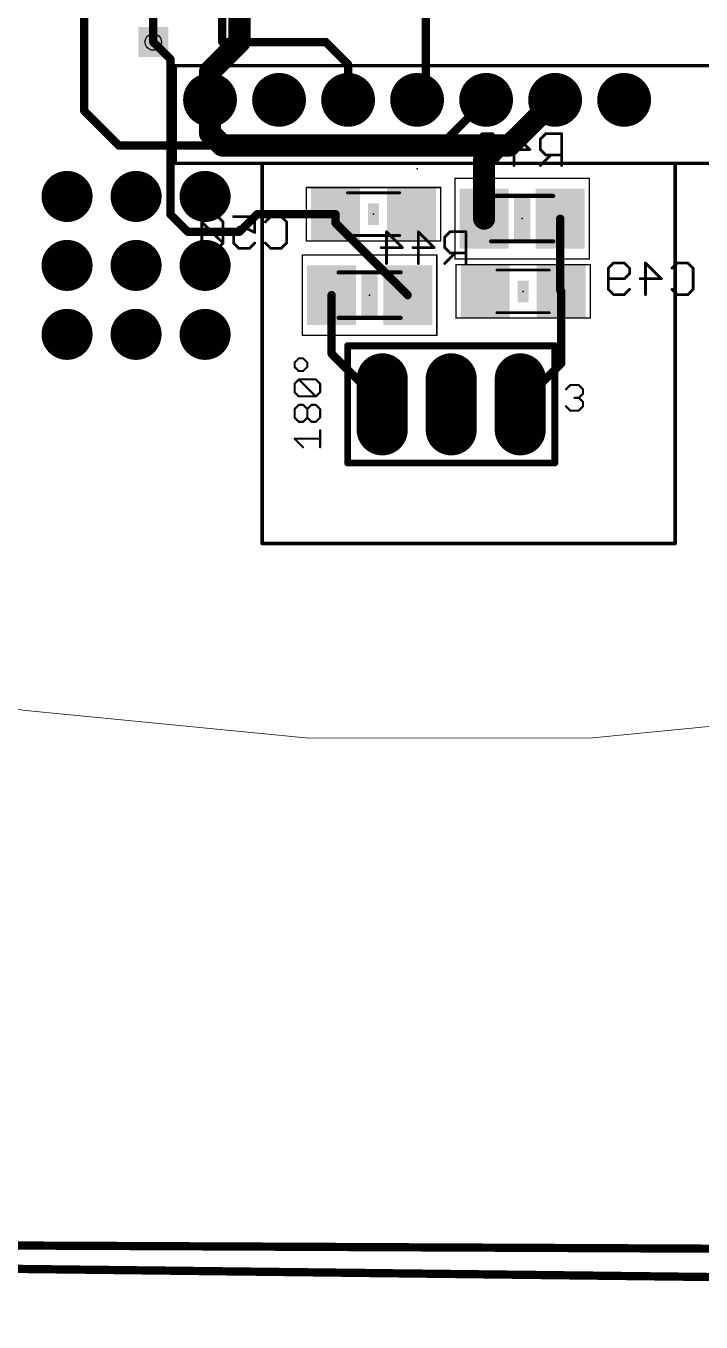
# Model space of a CAD drawing. Extents: x 4 to 288, y -28 to 191.
# Drawn here: x 121.04 to 145.89, y -28.09 to 19.64 of the extents above; entities that cross this region are included whole.
import ezdxf

# ---------------------------------------------------------------- set-up
doc = ezdxf.new("R2010")
doc.units = 0
doc.header["$MEASUREMENT"] = 0
doc.layers.get('0').update_dxf_attribs({"linetype": 'CONTINUOUS'})
for name, color, linetype in [('1', 22, 'CONTINUOUS'), ('16', 175, 'CONTINUOUS'), ('17', 82, 'CONTINUOUS'), ('18', 82, 'CONTINUOUS'), ('20', 7, 'CONTINUOUS'), ('21', 2, 'CONTINUOUS'), ('23', 7, 'CONTINUOUS'), ('24', 7, 'CONTINUOUS'), ('25', 2, 'CONTINUOUS'), ('26', 3, 'CONTINUOUS'), ('29', 253, 'CONTINUOUS'), ('30', 253, 'CONTINUOUS'), ('32', 253, 'CONTINUOUS'), ('36', 253, 'CONTINUOUS'), ('40', 175, 'CONTINUOUS'), ('44', 253, 'CONTINUOUS'), ('52', 253, 'CONTINUOUS')]:
    doc.layers.add(name, color=color, linetype=linetype)

# ---------------------------------------------------------------- blocks, each defined once
blk = doc.blocks.new('LONGP100')
at = {"const_width": 1}
blk.add_lwpolyline([(-0.5, 0), (0.5, 0)], dxfattribs=at)
at = {"const_width": 0.5}
for points in [[(-0.5, 0.25, 1), (-0.5, -0.25)], [(0.5, -0.25, 1), (0.5, 0.25)]]:
    blk.add_lwpolyline(points, format="xyb", dxfattribs=at)
blk = doc.blocks.new('RECT')
blk.add_solid([(-0.5, -0.5), (0.5, -0.5), (-0.5, 0.5), (0.5, 0.5)])
blk = doc.blocks.new('ROUNDP')
at = {"const_width": 0.5}
blk.add_lwpolyline([(0, -0.25, 1), (0, 0.25, 1), (0, -0.25)], format="xyb", dxfattribs=at)
blk = doc.blocks.new('ROUNDV')
at = {"const_width": 0.5}
blk.add_lwpolyline([(0, -0.25, 1), (0, 0.25, 1), (0, -0.25)], format="xyb", dxfattribs=at)
blk = doc.blocks.new('SQUAREV')
blk.add_solid([(-0.5, -0.5), (0.5, -0.5), (-0.5, 0.5), (0.5, 0.5)])

msp = doc.modelspace()

# ---------------------------------------------------------------- linework, layer by layer
at = {"layer": '1'}
for points, const_width in [([(128.905, 19.05), (128.905, 38.1)], 0.8128), ([(125.73, 37.465), (125.73, 19.05)], 0.3048), ([(123.19, 16.51), (123.19, 27.94)], 0.3048), ([(135.76, 16.9215), (135.76, 22.225)], 0.3048), ([(127.8192, 17.9642), (128.905, 19.05)], 0.8128), ([(127.8192, 16.9215), (127.8192, 17.9642)], 0.8128), ([(135.4392, 16.9215), (135.76, 16.9215)], 0.3048), ([(136.2977, 15.24), (137.9792, 16.9215)], 0.3048), ([(123.19, 16.51), (124.46, 15.24)], 0.3048), ([(124.46, 15.24), (136.2977, 15.24)], 0.3048), ([(274.955, -27.94), (3.81, -24.765)], 0.3048)]:
    msp.add_lwpolyline(points, dxfattribs=dict(at, const_width=const_width))
for points, const_width in [([(125.6538, 19.05, 1), (125.8062, 19.05)], 0.1524), ([(128.7018, 19.05, 1), (129.1082, 19.05)], 0.4064), ([(129.0487, 18.9063, 1), (128.7613, 19.1937)], 0.4064), ([(128.0224, 17.9642, 1), (127.616, 17.9642)], 0.4064), ([(127.6755, 18.1078, 1), (127.9628, 17.8205)], 0.4064), ([(127.616, 16.9215, 1), (128.0224, 16.9215)], 0.4064), ([(135.4392, 16.9977, 1), (135.4392, 16.8453)], 0.1524), ([(135.6838, 16.9215, 1), (135.8362, 16.9215)], 0.1524), ([(135.76, 16.8453, 1), (135.76, 16.9977)], 0.1524), ([(138.033, 16.8676, 1), (137.9253, 16.9754)], 0.1524), ([(123.2439, 16.5639, 1), (123.1361, 16.4561)], 0.1524), ([(123.1138, 16.51, 1), (123.2662, 16.51)], 0.1524), ([(124.46, 15.3162, 1), (124.46, 15.1638)], 0.1524), ([(124.4061, 15.1861, 1), (124.5139, 15.2939)], 0.1524), ([(136.2438, 15.2939, 1), (136.3516, 15.1861)], 0.1524), ([(136.2977, 15.1638, 1), (136.2977, 15.3162)], 0.1524)]:
    msp.add_lwpolyline(points, format="xyb", dxfattribs=dict(at, const_width=const_width))
at = {"layer": '16'}
for points, const_width in [([(135.76, 25.0792), (135.76, 17.2423)], 0.3048), ([(128.27, 20.32), (128.27, 19.05)], 0.3048), ([(126.365, 18.415), (125.73, 19.05)], 0.3048), ([(128.27, 19.05), (132.08, 19.05)], 0.3048), ([(132.08, 19.05), (132.8992, 18.2309)], 0.3048), ([(126.365, 12.7), (126.365, 18.415)], 0.3048), ([(132.8992, 18.2309), (132.8992, 16.9215)], 0.3048), ([(127.8192, 16.9215), (127.8192, 15.6909)], 0.8128), ([(138.8377, 15.24), (140.5191, 16.9215)], 0.8128), ([(127.8192, 15.6909), (128.27, 15.24)], 0.8128), ([(128.27, 15.24), (138.43, 15.24)], 0.8128), ([(137.9063, 14.7163), (138.43, 15.24)], 0.8128), ([(138.43, 15.24), (138.8377, 15.24)], 0.8128), ([(137.9063, 12.5463), (137.9063, 14.7163)], 0.8128), ([(127, 12.065), (126.365, 12.7)], 0.3048), ([(129.5514, 12.7114), (128.905, 12.065)], 0.3048), ([(132.439, 12.7114), (129.5514, 12.7114)], 0.3048), ([(132.439, 12.3834), (132.439, 12.7114)], 0.3048), ([(135.0929, 9.7295), (132.439, 12.3834)], 0.3048), ([(140.7063, 9.9047), (140.7063, 12.5463)], 0.3048), ([(128.905, 12.065), (127, 12.065)], 0.3048), ([(140.7444, 9.8666), (140.7063, 9.9047)], 0.3048), ([(132.2929, 7.5709), (132.2929, 9.7295)], 0.3048), ([(140.7444, 7.2153), (140.7444, 9.8666)], 0.3048), ([(134.1565, 5.7074), (132.2929, 7.5709)], 0.3048), ([(139.2365, 5.7074), (140.7444, 7.2153)], 0.3048), ([(287.655, -26.035), (9.525, -24.765)], 0.3048)]:
    msp.add_lwpolyline(points, dxfattribs=dict(at, const_width=const_width))
for points, const_width in [([(125.7839, 19.1039, 1), (125.6761, 18.9961)], 0.1524), ([(128.27, 19.1262, 1), (128.27, 18.9738)], 0.1524), ([(128.1938, 19.05, 1), (128.3462, 19.05)], 0.1524), ([(132.1339, 19.1039, 1), (132.0261, 18.9961)], 0.1524), ([(132.08, 18.9738, 1), (132.08, 19.1262)], 0.1524), ([(126.4412, 18.415, 1), (126.2888, 18.415)], 0.1524), ([(126.3111, 18.3611, 1), (126.4189, 18.4689)], 0.1524), ([(132.9754, 18.2309, 1), (132.823, 18.2309)], 0.1524), ([(132.8453, 18.177, 1), (132.953, 18.2847)], 0.1524), ([(128.0224, 16.9215, 1), (127.616, 16.9215)], 0.4064), ([(135.4392, 16.9215, 0.4142), (135.76, 17.2423)], 0.3048), ([(135.8362, 17.2423, 1), (135.6838, 17.2423)], 0.1524), ([(135.6838, 17.2423, 1), (135.8362, 17.2423)], 0.1524), ([(140.6628, 16.7778, 1), (140.3755, 17.0652)], 0.4064), ([(132.823, 16.9215, 1), (132.9754, 16.9215)], 0.1524), ([(135.4392, 16.9977, 1), (135.4392, 16.8453)], 0.1524), ([(127.9628, 15.8345, 1), (127.6755, 15.5472)], 0.4064), ([(127.616, 15.6909, 1), (128.0224, 15.6909)], 0.4064), ([(128.27, 15.4432, 1), (128.27, 15.0368)], 0.4064), ([(128.1263, 15.0963, 1), (128.4137, 15.3837)], 0.4064), ([(138.43, 15.4432, 1), (138.43, 15.0368)], 0.4064), ([(138.5737, 15.0963, 1), (138.2863, 15.3837)], 0.4064), ([(138.43, 15.0368, 1), (138.43, 15.4432)], 0.4064), ([(138.694, 15.3837, 1), (138.9814, 15.0963)], 0.4064), ([(138.8377, 15.0368, 1), (138.8377, 15.4432)], 0.4064), ([(138.1095, 14.7163, 1), (137.7031, 14.7163)], 0.4064), ([(137.7626, 14.86, 1), (138.05, 14.5726)], 0.4064), ([(126.4189, 12.7539, 1), (126.3111, 12.6461)], 0.1524), ([(126.2888, 12.7, 1), (126.4412, 12.7)], 0.1524), ([(129.5514, 12.7876, 1), (129.5514, 12.6352)], 0.1524), ([(129.6053, 12.6575, 1), (129.4975, 12.7653)], 0.1524), ([(132.5152, 12.7114, 1), (132.3628, 12.7114)], 0.1524), ([(132.4928, 12.4373, 1), (132.3851, 12.3295)], 0.1524), ([(132.3628, 12.3834, 1), (132.5152, 12.3834)], 0.1524), ([(132.439, 12.6352, 1), (132.439, 12.7876)], 0.1524), ([(137.7031, 12.5463, 1), (138.1095, 12.5463)], 0.4064), ([(140.7825, 12.5463, 1), (140.6301, 12.5463)], 0.1524), ([(127, 12.1412, 1), (127, 11.9888)], 0.1524), ([(126.9461, 12.0111, 1), (127.0539, 12.1189)], 0.1524), ([(128.8511, 12.1189, 1), (128.9589, 12.0111)], 0.1524), ([(128.905, 11.9888, 1), (128.905, 12.1412)], 0.1524), ([(140.7602, 9.9586, 1), (140.6524, 9.8508)], 0.1524), ([(132.3691, 9.7295, 1), (132.2167, 9.7295)], 0.1524), ([(135.039, 9.6756, 1), (135.1468, 9.7834)], 0.1524), ([(140.6301, 9.9047, 1), (140.7825, 9.9047)], 0.1524), ([(140.8206, 9.8666, 1), (140.6682, 9.8666)], 0.1524), ([(140.6905, 9.8127, 1), (140.7983, 9.9205)], 0.1524), ([(132.3468, 7.6248, 1), (132.239, 7.517)], 0.1524), ([(132.2167, 7.5709, 1), (132.3691, 7.5709)], 0.1524), ([(140.6682, 7.2153, 1), (140.8206, 7.2153)], 0.1524), ([(140.7983, 7.1614, 1), (140.6905, 7.2692)], 0.1524), ([(134.1026, 5.6535, 1), (134.2103, 5.7613)], 0.1524), ([(139.1826, 5.7613, 1), (139.2903, 5.6535)], 0.1524)]:
    msp.add_lwpolyline(points, format="xyb", dxfattribs=dict(at, const_width=const_width))
at = {"layer": '20', "const_width": 0.0254}
msp.add_lwpolyline([(71.1264, 186.0347, 2.9429), (202.1142, 186.0347)], format="xyb", dxfattribs=at)
at = {"layer": '21'}
for points, const_width in [([(126.5392, 14.5815), (126.5392, 18.1815)], 0.127), ([(126.5392, 18.1815), (148.1392, 18.1815)], 0.127), ([(129.7391, 14.5815), (126.5392, 14.5815)], 0.127), ([(144.9392, 14.5815), (129.7391, 14.5815)], 0.127), ([(129.7391, 0.5815), (129.7391, 14.5815)], 0.127), ([(148.1392, 14.5815), (144.9392, 14.5815)], 0.127), ([(144.9392, 14.5815), (144.9392, 0.5815)], 0.127), ([(132.8864, 3.5484), (132.8864, 7.8664)], 0.254), ([(132.8864, 7.8664), (140.5065, 7.8664)], 0.254), ([(140.5065, 3.5484), (140.5065, 7.8664)], 0.254), ([(140.9189, 6.2596), (141.0757, 6.4163)], 0.0762), ([(141.0757, 6.4163), (141.3892, 6.4163)], 0.0762), ([(141.3892, 6.4163), (141.546, 6.2596)], 0.0762), ([(141.546, 6.2596), (141.546, 6.1028)], 0.0762), ([(141.3892, 5.946), (141.2324, 5.946)], 0.0762), ([(141.546, 6.1028), (141.3892, 5.946)], 0.0762), ([(141.3892, 5.946), (141.546, 5.7893)], 0.0762), ([(141.546, 5.7893), (141.546, 5.6325)], 0.0762), ([(141.0757, 5.4757), (140.9189, 5.6325)], 0.0762), ([(141.3892, 5.4757), (141.0757, 5.4757)], 0.0762), ([(141.546, 5.6325), (141.3892, 5.4757)], 0.0762), ([(132.8864, 3.5484), (140.5065, 3.5484)], 0.254), ([(144.9392, 0.5815), (129.7391, 0.5815)], 0.127)]:
    msp.add_lwpolyline(points, dxfattribs=dict(at, const_width=const_width))
for points, const_width in [([(126.5709, 18.1815, 1), (126.5074, 18.1815)], 0.0635), ([(126.5392, 18.2132, 1), (126.5392, 18.1497)], 0.0635), ([(126.5392, 14.6132, 1), (126.5392, 14.5497)], 0.0635), ([(126.5074, 14.5815, 1), (126.5709, 14.5815)], 0.0635), ([(129.7391, 14.6132, 1), (129.7391, 14.5497)], 0.0635), ([(129.7709, 14.5815, 1), (129.7074, 14.5815)], 0.0635), ([(129.7391, 14.5497, 1), (129.7391, 14.6132)], 0.0635), ([(144.9709, 14.5815, 1), (144.9074, 14.5815)], 0.0635), ([(144.9392, 14.6132, 1), (144.9392, 14.5497)], 0.0635), ([(144.9392, 14.5497, 1), (144.9392, 14.6132)], 0.0635), ([(132.95, 7.8664, 1), (132.8229, 7.8664)], 0.127), ([(132.8864, 7.9299, 1), (132.8864, 7.8029)], 0.127), ([(140.57, 7.8664, 1), (140.4429, 7.8664)], 0.127), ([(140.5065, 7.8029, 1), (140.5065, 7.9299)], 0.127), ([(140.9054, 6.273, 1), (140.9324, 6.2461)], 0.0381), ([(141.0757, 6.4354, 1), (141.0757, 6.3973)], 0.0381), ([(141.0891, 6.4029, 1), (141.0622, 6.4298)], 0.0381), ([(141.4027, 6.4298, 1), (141.3757, 6.4029)], 0.0381), ([(141.3892, 6.3973, 1), (141.3892, 6.4354)], 0.0381), ([(141.565, 6.2596, 1), (141.5269, 6.2596)], 0.0381), ([(141.5325, 6.2461, 1), (141.5594, 6.273)], 0.0381), ([(141.2324, 5.9651, 1), (141.2324, 5.927)], 0.0381), ([(141.4027, 5.9595, 1), (141.3757, 5.9326)], 0.0381), ([(141.3757, 5.9595, 1), (141.4027, 5.9326)], 0.0381), ([(141.3892, 5.927, 1), (141.3892, 5.9651)], 0.0381), ([(141.5269, 6.1028, 1), (141.565, 6.1028)], 0.0381), ([(141.565, 5.7893, 1), (141.5269, 5.7893)], 0.0381), ([(141.5594, 6.0893, 1), (141.5325, 6.1163)], 0.0381), ([(141.5325, 5.7758, 1), (141.5594, 5.8027)], 0.0381), ([(140.9324, 5.646, 1), (140.9054, 5.619)], 0.0381), ([(141.0757, 5.4948, 1), (141.0757, 5.4567)], 0.0381), ([(141.0622, 5.4623, 1), (141.0891, 5.4892)], 0.0381), ([(141.3757, 5.4892, 1), (141.4027, 5.4623)], 0.0381), ([(141.3892, 5.4567, 1), (141.3892, 5.4948)], 0.0381), ([(141.5269, 5.6325, 1), (141.565, 5.6325)], 0.0381), ([(141.5594, 5.619, 1), (141.5325, 5.646)], 0.0381), ([(132.8864, 3.6119, 1), (132.8864, 3.4849)], 0.127), ([(132.8229, 3.5484, 1), (132.95, 3.5484)], 0.127), ([(140.4429, 3.5484, 1), (140.57, 3.5484)], 0.127), ([(140.5065, 3.4849, 1), (140.5065, 3.6119)], 0.127), ([(129.7391, 0.6132, 1), (129.7391, 0.5497)], 0.0635), ([(129.7074, 0.5815, 1), (129.7709, 0.5815)], 0.0635), ([(144.9074, 0.5815, 1), (144.9709, 0.5815)], 0.0635), ([(144.9392, 0.5497, 1), (144.9392, 0.6132)], 0.0635)]:
    msp.add_lwpolyline(points, format="xyb", dxfattribs=dict(at, const_width=const_width))
at = {"layer": '23'}
for p in [(135.4392, 14.3815), (136.6964, 5.7074)]:
    msp.add_point(p, dxfattribs=at)
at = {"layer": '24'}
for p in [(133.839, 12.7114), (139.3063, 12.5463), (133.6929, 9.7295), (139.3444, 9.8666)]:
    msp.add_point(p, dxfattribs=at)
at = {"layer": '25', "const_width": 0.0762}
for points in [[(130.9313, 7.2468), (131.088, 7.4035)], [(130.9313, 7.09), (130.9313, 7.2468)], [(131.088, 7.4035), (131.2448, 7.4035)], [(131.2448, 7.4035), (131.4016, 7.2468)], [(131.4016, 7.2468), (131.4016, 7.09)], [(131.088, 6.9332), (130.9313, 7.09)], [(131.2448, 6.9332), (131.088, 6.9332)], [(131.4016, 7.09), (131.2448, 6.9332)], [(130.9313, 6.468), (131.088, 6.6248)], [(130.9313, 6.1545), (130.9313, 6.468)], [(131.088, 6.6248), (131.7151, 6.6248)], [(131.7151, 5.9977), (131.088, 6.6248)], [(131.7151, 6.6248), (131.8719, 6.468)], [(131.8719, 6.468), (131.8719, 6.1545)], [(131.088, 5.9977), (130.9313, 6.1545)], [(131.7151, 5.9977), (131.088, 5.9977)], [(131.8719, 6.1545), (131.7151, 5.9977)], [(130.9313, 5.5325), (131.088, 5.6893)], [(130.9313, 5.219), (130.9313, 5.5325)], [(131.088, 5.0622), (130.9313, 5.219)], [(131.088, 5.6893), (131.2448, 5.6893)], [(131.2448, 5.6893), (131.4016, 5.5325)], [(131.4016, 5.219), (131.2448, 5.0622)], [(131.4016, 5.5325), (131.5583, 5.6893)], [(131.4016, 5.219), (131.4016, 5.5325)], [(131.5583, 5.0622), (131.4016, 5.219)], [(131.5583, 5.6893), (131.7151, 5.6893)], [(131.7151, 5.6893), (131.8719, 5.5325)], [(131.8719, 5.219), (131.7151, 5.0622)], [(131.8719, 5.5325), (131.8719, 5.219)], [(131.2448, 5.0622), (131.088, 5.0622)], [(131.7151, 5.0622), (131.5583, 5.0622)], [(131.8719, 4.1267), (131.8719, 4.7537)], [(131.2448, 4.1267), (130.9313, 4.4402)], [(130.9313, 4.4402), (131.8719, 4.4402)]]:
    msp.add_lwpolyline(points, dxfattribs=at)
at = {"layer": '25', "const_width": 0.0381}
for points in [[(130.9503, 7.2468, 1), (130.9122, 7.2468)], [(130.9178, 7.2602, 1), (130.9447, 7.2333)], [(131.088, 7.4226, 1), (131.088, 7.3845)], [(131.1015, 7.3901, 1), (131.0746, 7.417)], [(131.2583, 7.417, 1), (131.2313, 7.3901)], [(131.2448, 7.3845, 1), (131.2448, 7.4226)], [(131.4206, 7.2468, 1), (131.3825, 7.2468)], [(131.3881, 7.2333, 1), (131.415, 7.2602)], [(130.9447, 7.1035, 1), (130.9178, 7.0765)], [(130.9122, 7.09, 1), (130.9503, 7.09)], [(131.088, 6.9523, 1), (131.088, 6.9142)], [(131.0746, 6.9198, 1), (131.1015, 6.9467)], [(131.2313, 6.9467, 1), (131.2583, 6.9198)], [(131.2448, 6.9142, 1), (131.2448, 6.9523)], [(131.3825, 7.09, 1), (131.4206, 7.09)], [(131.415, 7.0765, 1), (131.3881, 7.1035)], [(130.9178, 6.4815, 1), (130.9447, 6.4545)], [(130.9503, 6.468, 1), (130.9122, 6.468)], [(131.1015, 6.6383, 1), (131.0746, 6.6113)], [(131.088, 6.6438, 1), (131.088, 6.6057)], [(131.1015, 6.6113, 1), (131.0746, 6.6383)], [(131.7286, 6.6383, 1), (131.7016, 6.6113)], [(131.7151, 6.6057, 1), (131.7151, 6.6438)], [(131.8909, 6.468, 1), (131.8528, 6.468)], [(131.8584, 6.4545, 1), (131.8853, 6.4815)], [(130.9447, 6.168, 1), (130.9178, 6.141)], [(130.9122, 6.1545, 1), (130.9503, 6.1545)], [(131.088, 6.0168, 1), (131.088, 5.9787)], [(131.0746, 5.9842, 1), (131.1015, 6.0112)], [(131.7016, 6.0112, 1), (131.7286, 5.9842)], [(131.7016, 5.9842, 1), (131.7286, 6.0112)], [(131.7151, 5.9787, 1), (131.7151, 6.0168)], [(131.8528, 6.1545, 1), (131.8909, 6.1545)], [(131.8853, 6.141, 1), (131.8584, 6.168)], [(130.9178, 5.546, 1), (130.9447, 5.519)], [(130.9503, 5.5325, 1), (130.9122, 5.5325)], [(130.9447, 5.2324, 1), (130.9178, 5.2055)], [(131.088, 5.7083, 1), (131.088, 5.6702)], [(131.1015, 5.6758, 1), (131.0746, 5.7027)], [(131.2583, 5.7027, 1), (131.2313, 5.6758)], [(131.2448, 5.6702, 1), (131.2448, 5.7083)], [(131.4206, 5.5325, 1), (131.3825, 5.5325)], [(131.3881, 5.546, 1), (131.415, 5.519)], [(131.415, 5.2324, 1), (131.3881, 5.2055)], [(131.3881, 5.519, 1), (131.415, 5.546)], [(131.415, 5.2055, 1), (131.3881, 5.2324)], [(131.5583, 5.7083, 1), (131.5583, 5.6702)], [(131.5718, 5.6758, 1), (131.5449, 5.7027)], [(131.7286, 5.7027, 1), (131.7016, 5.6758)], [(131.7151, 5.6702, 1), (131.7151, 5.7083)], [(131.8909, 5.5325, 1), (131.8528, 5.5325)], [(131.8584, 5.519, 1), (131.8853, 5.546)], [(131.8853, 5.2055, 1), (131.8584, 5.2324)], [(130.9122, 5.219, 1), (130.9503, 5.219)], [(131.088, 5.0812, 1), (131.088, 5.0431)], [(131.0746, 5.0487, 1), (131.1015, 5.0757)], [(131.2313, 5.0757, 1), (131.2583, 5.0487)], [(131.2448, 5.0431, 1), (131.2448, 5.0812)], [(131.3825, 5.219, 1), (131.4206, 5.219)], [(131.5583, 5.0812, 1), (131.5583, 5.0431)], [(131.5449, 5.0487, 1), (131.5718, 5.0757)], [(131.7016, 5.0757, 1), (131.7286, 5.0487)], [(131.7151, 5.0431, 1), (131.7151, 5.0812)], [(131.8528, 5.219, 1), (131.8909, 5.219)], [(131.8909, 4.7537, 1), (131.8528, 4.7537)], [(130.9447, 4.4537, 1), (130.9178, 4.4267)], [(130.9313, 4.4593, 1), (130.9313, 4.4212)], [(131.8719, 4.4212, 1), (131.8719, 4.4593)], [(131.2313, 4.1132, 1), (131.2583, 4.1401)], [(131.8528, 4.1267, 1), (131.8909, 4.1267)]]:
    msp.add_lwpolyline(points, format="xyb", dxfattribs=at)
at = {"layer": '26', "const_width": 0.1016}
for points in [[(137.8335, 15.6729), (137.6386, 15.478)], [(137.6386, 15.478), (137.6386, 15.2831)], [(137.6386, 15.2831), (137.8335, 15.0882)], [(138.2233, 15.6729), (137.8335, 15.6729)], [(138.4182, 15.478), (138.2233, 15.6729)], [(139.0029, 14.5035), (139.0029, 15.6729)], [(139.0029, 15.6729), (139.5876, 15.0882)], [(140.1723, 15.6729), (139.9774, 15.478)], [(139.9774, 15.478), (139.9774, 15.0882)], [(140.757, 15.6729), (140.1723, 15.6729)], [(140.757, 14.5035), (140.757, 15.6729)], [(137.8335, 15.0882), (137.6386, 14.8933)], [(137.6386, 14.8933), (137.6386, 14.6984)], [(137.8335, 15.0882), (138.0284, 15.0882)], [(139.5876, 15.0882), (138.808, 15.0882)], [(139.9774, 15.0882), (140.1723, 14.8933)], [(140.3672, 14.8933), (139.9774, 14.5035)], [(140.1723, 14.8933), (140.757, 14.8933)], [(137.6386, 14.6984), (137.8335, 14.5035)], [(137.8335, 14.5035), (138.2233, 14.5035)], [(138.2233, 14.5035), (138.4182, 14.6984)], [(127.7125, 12.6221), (127.5176, 12.4272)], [(127.5176, 12.4272), (127.5176, 11.6476)], [(128.2972, 11.6476), (127.5176, 12.4272)], [(128.1023, 12.6221), (127.7125, 12.6221)], [(128.2972, 12.4272), (128.1023, 12.6221)], [(128.2972, 11.6476), (128.2972, 12.4272)], [(128.6869, 12.6221), (129.4665, 12.6221)], [(129.4665, 12.6221), (129.4665, 12.0374)], [(129.8563, 12.4272), (130.0512, 12.6221)], [(130.0512, 12.6221), (130.441, 12.6221)], [(130.441, 12.6221), (130.6359, 12.4272)], [(130.6359, 12.4272), (130.6359, 11.6476)], [(128.8819, 12.2323), (128.6869, 12.0374)], [(128.6869, 12.0374), (128.6869, 11.6476)], [(129.0768, 12.2323), (128.8819, 12.2323)], [(129.4665, 12.0374), (129.0768, 12.2323)], [(134.3128, 10.8944), (134.3128, 12.0638)], [(134.3128, 12.0638), (134.8975, 11.4791)], [(135.4822, 10.8944), (135.4822, 12.0638)], [(135.4822, 12.0638), (136.0669, 11.4791)], [(136.6516, 12.0638), (136.4567, 11.8689)], [(137.2363, 12.0638), (136.6516, 12.0638)], [(137.2363, 10.8944), (137.2363, 12.0638)], [(127.5176, 11.6476), (127.7125, 11.4527)], [(127.7125, 11.4527), (128.1023, 11.4527)], [(128.1023, 11.4527), (128.2972, 11.6476)], [(128.6869, 11.6476), (128.8819, 11.4527)], [(128.8819, 11.4527), (129.2716, 11.4527)], [(129.2716, 11.4527), (129.4665, 11.6476)], [(130.0512, 11.4527), (129.8563, 11.6476)], [(130.441, 11.4527), (130.0512, 11.4527)], [(130.6359, 11.6476), (130.441, 11.4527)], [(134.8975, 11.4791), (134.1179, 11.4791)], [(136.0669, 11.4791), (135.2873, 11.4791)], [(136.4567, 11.8689), (136.4567, 11.4791)], [(136.4567, 11.4791), (136.6516, 11.2842)], [(136.8465, 11.2842), (136.4567, 10.8944)], [(136.6516, 11.2842), (137.2363, 11.2842)], [(142.4796, 10.7218), (142.6745, 10.9167)], [(142.4796, 9.9422), (142.4796, 10.7218)], [(142.6745, 10.9167), (143.0643, 10.9167)], [(143.0643, 10.9167), (143.2592, 10.7218)], [(143.2592, 10.5269), (143.0643, 10.332)], [(143.2592, 10.7218), (143.2592, 10.5269)], [(143.8439, 9.7473), (143.8439, 10.9167)], [(143.8439, 10.9167), (144.4286, 10.332)], [(144.8184, 10.7218), (145.0133, 10.9167)], [(145.0133, 10.9167), (145.4031, 10.9167)], [(145.4031, 10.9167), (145.598, 10.7218)], [(145.598, 10.7218), (145.598, 9.9422)], [(143.0643, 10.332), (142.4796, 10.332)], [(144.4286, 10.332), (143.649, 10.332)], [(142.6745, 9.7473), (142.4796, 9.9422)], [(143.0643, 9.7473), (142.6745, 9.7473)], [(143.2592, 9.9422), (143.0643, 9.7473)], [(145.0133, 9.7473), (144.8184, 9.9422)], [(145.4031, 9.7473), (145.0133, 9.7473)], [(145.598, 9.9422), (145.4031, 9.7473)]]:
    msp.add_lwpolyline(points, dxfattribs=at)
at = {"layer": '26', "const_width": 0.0508}
for points in [[(137.664, 15.478, 1), (137.6132, 15.478)], [(137.6206, 15.4959, 1), (137.6566, 15.46)], [(137.6566, 15.301, 1), (137.6206, 15.2651)], [(137.6132, 15.2831, 1), (137.664, 15.2831)], [(137.8335, 15.6983, 1), (137.8335, 15.6475)], [(137.8515, 15.6549, 1), (137.8155, 15.6908)], [(138.2413, 15.6908, 1), (138.2053, 15.6549)], [(138.2233, 15.6475, 1), (138.2233, 15.6983)], [(138.4002, 15.46, 1), (138.4362, 15.4959)], [(139.0283, 15.6729, 1), (138.9775, 15.6729)], [(139.0209, 15.6908, 1), (138.9849, 15.6549)], [(140.0028, 15.478, 1), (139.952, 15.478)], [(139.9594, 15.4959, 1), (139.9954, 15.46)], [(140.1723, 15.6983, 1), (140.1723, 15.6475)], [(140.1903, 15.6549, 1), (140.1543, 15.6908)], [(140.7824, 15.6729, 1), (140.7316, 15.6729)], [(140.757, 15.6475, 1), (140.757, 15.6983)], [(137.664, 14.8933, 1), (137.6132, 14.8933)], [(137.6206, 14.9112, 1), (137.6566, 14.8753)], [(137.8335, 15.1136, 1), (137.8335, 15.0628)], [(137.8515, 15.0702, 1), (137.8155, 15.1061)], [(137.8155, 15.0702, 1), (137.8515, 15.1061)], [(138.0284, 15.0628, 1), (138.0284, 15.1136)], [(138.808, 15.1136, 1), (138.808, 15.0628)], [(139.5696, 15.0702, 1), (139.6056, 15.1061)], [(139.5876, 15.0628, 1), (139.5876, 15.1136)], [(139.9954, 15.1061, 1), (139.9594, 15.0702)], [(139.952, 15.0882, 1), (140.0028, 15.0882)], [(140.1723, 14.9187, 1), (140.1723, 14.8679)], [(140.1543, 14.8753, 1), (140.1903, 14.9112)], [(140.3852, 14.8753, 1), (140.3492, 14.9112)], [(140.757, 14.8679, 1), (140.757, 14.9187)], [(137.6566, 14.7163, 1), (137.6206, 14.6804)], [(137.6132, 14.6984, 1), (137.664, 14.6984)], [(137.8335, 14.5289, 1), (137.8335, 14.4781)], [(137.8155, 14.4855, 1), (137.8515, 14.5214)], [(138.2053, 14.5214, 1), (138.2413, 14.4855)], [(138.2233, 14.4781, 1), (138.2233, 14.5289)], [(138.4362, 14.6804, 1), (138.4002, 14.7163)], [(138.9775, 14.5035, 1), (139.0283, 14.5035)], [(139.9594, 14.5214, 1), (139.9954, 14.4855)], [(140.7316, 14.5035, 1), (140.7824, 14.5035)], [(127.543, 12.4272, 1), (127.4922, 12.4272)], [(127.5355, 12.4452, 1), (127.4996, 12.4093)], [(127.4996, 12.4452, 1), (127.5355, 12.4093)], [(127.7125, 12.6475, 1), (127.7125, 12.5967)], [(127.7304, 12.6042, 1), (127.6945, 12.6401)], [(128.1202, 12.6401, 1), (128.0843, 12.6042)], [(128.1023, 12.5967, 1), (128.1023, 12.6475)], [(128.3226, 12.4272, 1), (128.2718, 12.4272)], [(128.2792, 12.4093, 1), (128.3151, 12.4452)], [(128.6869, 12.6475, 1), (128.6869, 12.5967)], [(129.4919, 12.6221, 1), (129.4411, 12.6221)], [(129.4665, 12.5967, 1), (129.4665, 12.6475)], [(129.8384, 12.4452, 1), (129.8743, 12.4093)], [(130.0512, 12.6475, 1), (130.0512, 12.5967)], [(130.0692, 12.6042, 1), (130.0333, 12.6401)], [(130.459, 12.6401, 1), (130.4231, 12.6042)], [(130.441, 12.5967, 1), (130.441, 12.6475)], [(130.6613, 12.4272, 1), (130.6105, 12.4272)], [(130.618, 12.4093, 1), (130.6539, 12.4452)], [(128.7123, 12.0374, 1), (128.6616, 12.0374)], [(128.669, 12.0554, 1), (128.7049, 12.0195)], [(128.8819, 12.2577, 1), (128.8819, 12.2069)], [(128.8998, 12.2144, 1), (128.8639, 12.2503)], [(129.0881, 12.2551, 1), (129.0654, 12.2096)], [(129.0768, 12.2069, 1), (129.0768, 12.2577)], [(129.4411, 12.0374, 1), (129.4919, 12.0374)], [(129.4552, 12.0147, 1), (129.4779, 12.0602)], [(134.3308, 12.0818, 1), (134.2948, 12.0459)], [(134.3382, 12.0638, 1), (134.2874, 12.0638)], [(135.5002, 12.0818, 1), (135.4642, 12.0459)], [(135.5076, 12.0638, 1), (135.4568, 12.0638)], [(136.6516, 12.0892, 1), (136.6516, 12.0384)], [(136.6696, 12.0459, 1), (136.6336, 12.0818)], [(137.2617, 12.0638, 1), (137.2109, 12.0638)], [(137.2363, 12.0384, 1), (137.2363, 12.0892)], [(127.5355, 11.6656, 1), (127.4996, 11.6297)], [(127.4922, 11.6476, 1), (127.543, 11.6476)], [(127.7125, 11.4781, 1), (127.7125, 11.4273)], [(127.6945, 11.4348, 1), (127.7304, 11.4707)], [(128.0843, 11.4707, 1), (128.1202, 11.4348)], [(128.1023, 11.4273, 1), (128.1023, 11.4781)], [(128.2718, 11.6476, 1), (128.3226, 11.6476)], [(128.3151, 11.6297, 1), (128.2792, 11.6656)], [(128.2792, 11.6297, 1), (128.3151, 11.6656)], [(128.7049, 11.6656, 1), (128.669, 11.6297)], [(128.6616, 11.6476, 1), (128.7123, 11.6476)], [(128.8819, 11.4781, 1), (128.8819, 11.4273)], [(128.8639, 11.4348, 1), (128.8998, 11.4707)], [(129.2537, 11.4707, 1), (129.2896, 11.4348)], [(129.2716, 11.4273, 1), (129.2716, 11.4781)], [(129.4845, 11.6297, 1), (129.4486, 11.6656)], [(129.8743, 11.6656, 1), (129.8384, 11.6297)], [(130.0512, 11.4781, 1), (130.0512, 11.4273)], [(130.0333, 11.4348, 1), (130.0692, 11.4707)], [(130.4231, 11.4707, 1), (130.459, 11.4348)], [(130.441, 11.4273, 1), (130.441, 11.4781)], [(130.6105, 11.6476, 1), (130.6613, 11.6476)], [(130.6539, 11.6297, 1), (130.618, 11.6656)], [(134.1179, 11.5045, 1), (134.1179, 11.4537)], [(134.8795, 11.4612, 1), (134.9155, 11.4971)], [(134.8975, 11.4537, 1), (134.8975, 11.5045)], [(135.2873, 11.5045, 1), (135.2873, 11.4537)], [(136.0489, 11.4612, 1), (136.0849, 11.4971)], [(136.0669, 11.4537, 1), (136.0669, 11.5045)], [(136.4821, 11.8689, 1), (136.4313, 11.8689)], [(136.4387, 11.8869, 1), (136.4747, 11.851)], [(136.4747, 11.4971, 1), (136.4387, 11.4612)], [(136.4313, 11.4791, 1), (136.4821, 11.4791)], [(136.6516, 11.3096, 1), (136.6516, 11.2588)], [(136.6336, 11.2663, 1), (136.6696, 11.3022)], [(136.8645, 11.2663, 1), (136.8285, 11.3022)], [(137.2363, 11.2588, 1), (137.2363, 11.3096)], [(134.2874, 10.8944, 1), (134.3382, 10.8944)], [(135.4568, 10.8944, 1), (135.5076, 10.8944)], [(136.4387, 10.9124, 1), (136.4747, 10.8765)], [(137.2109, 10.8944, 1), (137.2617, 10.8944)], [(142.505, 10.7218, 1), (142.4542, 10.7218)], [(142.4617, 10.7397, 1), (142.4976, 10.7038)], [(142.6745, 10.9421, 1), (142.6745, 10.8913)], [(142.6925, 10.8987, 1), (142.6566, 10.9346)], [(143.0823, 10.9346, 1), (143.0464, 10.8987)], [(143.0643, 10.8913, 1), (143.0643, 10.9421)], [(143.2846, 10.7218, 1), (143.2338, 10.7218)], [(143.2338, 10.5269, 1), (143.2846, 10.5269)], [(143.2413, 10.7038, 1), (143.2772, 10.7397)], [(143.2772, 10.5089, 1), (143.2413, 10.5448)], [(143.8693, 10.9167, 1), (143.8185, 10.9167)], [(143.8619, 10.9346, 1), (143.826, 10.8987)], [(144.8004, 10.7397, 1), (144.8364, 10.7038)], [(145.0133, 10.9421, 1), (145.0133, 10.8913)], [(145.0313, 10.8987, 1), (144.9953, 10.9346)], [(145.4211, 10.9346, 1), (145.3851, 10.8987)], [(145.4031, 10.8913, 1), (145.4031, 10.9421)], [(145.6234, 10.7218, 1), (145.5726, 10.7218)], [(145.58, 10.7038, 1), (145.616, 10.7397)], [(142.4796, 10.3574, 1), (142.4796, 10.3066)], [(143.0464, 10.3499, 1), (143.0823, 10.314)], [(143.0643, 10.3066, 1), (143.0643, 10.3574)], [(143.649, 10.3574, 1), (143.649, 10.3066)], [(144.4106, 10.314, 1), (144.4466, 10.3499)], [(144.4286, 10.3066, 1), (144.4286, 10.3574)], [(142.4542, 9.9422, 1), (142.505, 9.9422)], [(142.4976, 9.9601, 1), (142.4617, 9.9242)], [(142.6745, 9.7727, 1), (142.6745, 9.7219)], [(142.6566, 9.7293, 1), (142.6925, 9.7652)], [(143.0464, 9.7652, 1), (143.0823, 9.7293)], [(143.0643, 9.7219, 1), (143.0643, 9.7727)], [(143.2772, 9.9242, 1), (143.2413, 9.9601)], [(143.8185, 9.7473, 1), (143.8693, 9.7473)], [(144.8364, 9.9601, 1), (144.8004, 9.9242)], [(145.0133, 9.7727, 1), (145.0133, 9.7219)], [(144.9953, 9.7293, 1), (145.0313, 9.7652)], [(145.3851, 9.7652, 1), (145.4211, 9.7293)], [(145.4031, 9.7219, 1), (145.4031, 9.7727)], [(145.5726, 9.9422, 1), (145.6234, 9.9422)], [(145.616, 9.9242, 1), (145.58, 9.9601)]]:
    msp.add_lwpolyline(points, format="xyb", dxfattribs=at)
at = {"layer": '40', "const_width": 0.0508}
for points in [[(141.7793, 14.0293), (136.8333, 14.0293)], [(136.8333, 14.0293), (136.8333, 11.0633)], [(141.7793, 11.0633), (141.7793, 14.0293)], [(136.3119, 13.6944), (131.3659, 13.6944)], [(131.3659, 13.6944), (131.3659, 11.7284)], [(136.3119, 11.7284), (136.3119, 13.6944)], [(131.3659, 11.7284), (136.3119, 11.7284)], [(136.1659, 11.2125), (131.2199, 11.2125)], [(131.2199, 11.2125), (131.2199, 8.2465)], [(136.1659, 8.2465), (136.1659, 11.2125)], [(136.8333, 11.0633), (141.7793, 11.0633)], [(141.8174, 10.8496), (136.8714, 10.8496)], [(136.8714, 10.8496), (136.8714, 8.8836)], [(141.8174, 8.8836), (141.8174, 10.8496)], [(136.8714, 8.8836), (141.8174, 8.8836)], [(131.2199, 8.2465), (136.1659, 8.2465)]]:
    msp.add_lwpolyline(points, dxfattribs=at)
at = {"layer": '40', "const_width": 0.0254}
for points in [[(136.8333, 14.042, 1), (136.8333, 14.0166)], [(136.846, 14.0293, 1), (136.8206, 14.0293)], [(141.792, 14.0293, 1), (141.7666, 14.0293)], [(141.7793, 14.0166, 1), (141.7793, 14.042)], [(131.3659, 13.7071, 1), (131.3659, 13.6817)], [(131.3786, 13.6944, 1), (131.3533, 13.6944)], [(136.3246, 13.6944, 1), (136.2993, 13.6944)], [(136.3119, 13.6817, 1), (136.3119, 13.7071)], [(131.3659, 11.7411, 1), (131.3659, 11.7157)], [(131.3533, 11.7284, 1), (131.3786, 11.7284)], [(136.2993, 11.7284, 1), (136.3246, 11.7284)], [(136.3119, 11.7157, 1), (136.3119, 11.7411)], [(131.2199, 11.2252, 1), (131.2199, 11.1998)], [(131.2326, 11.2125, 1), (131.2072, 11.2125)], [(136.1786, 11.2125, 1), (136.1532, 11.2125)], [(136.1659, 11.1998, 1), (136.1659, 11.2252)], [(136.8333, 11.076, 1), (136.8333, 11.0506)], [(136.8206, 11.0633, 1), (136.846, 11.0633)], [(141.7666, 11.0633, 1), (141.792, 11.0633)], [(141.7793, 11.0506, 1), (141.7793, 11.076)], [(136.8714, 10.8623, 1), (136.8714, 10.8369)], [(136.8841, 10.8496, 1), (136.8587, 10.8496)], [(141.8301, 10.8496, 1), (141.8047, 10.8496)], [(141.8174, 10.8369, 1), (141.8174, 10.8623)], [(136.8714, 8.8963, 1), (136.8714, 8.8709)], [(136.8587, 8.8836, 1), (136.8841, 8.8836)], [(141.8047, 8.8836, 1), (141.8301, 8.8836)], [(141.8174, 8.8709, 1), (141.8174, 8.8963)], [(131.2199, 8.2592, 1), (131.2199, 8.2338)], [(131.2072, 8.2465, 1), (131.2326, 8.2465)], [(136.1532, 8.2465, 1), (136.1786, 8.2465)], [(136.1659, 8.2338, 1), (136.1659, 8.2592)]]:
    msp.add_lwpolyline(points, format="xyb", dxfattribs=at)
at = {"layer": '44'}
for centre, radius in [((125.73, 19.05), 0.3), ((127.8192, 16.9215), 0.5), ((130.3591, 16.9215), 0.5), ((132.8992, 16.9215), 0.5), ((135.4392, 16.9215), 0.5), ((137.9792, 16.9215), 0.5), ((140.5191, 16.9215), 0.5), ((143.0592, 16.9215), 0.5), ((122.5575, 13.3642), 0.45), ((125.0975, 13.3642), 0.45), ((127.6375, 13.3642), 0.45), ((122.5575, 10.8242), 0.45), ((125.0975, 10.8242), 0.45), ((127.6375, 10.8242), 0.45), ((122.5575, 8.2842), 0.45), ((125.0975, 8.2842), 0.45), ((127.6375, 8.2842), 0.45), ((134.1565, 5.7074), 0.4), ((136.6964, 5.7074), 0.4), ((139.2365, 5.7074), 0.4)]:
    msp.add_circle(centre, radius, dxfattribs=at)
at = {"layer": '52'}
for points, const_width in [([(134.804, 13.4984), (132.874, 13.4984)], 0.1016), ([(138.1633, 13.3845), (140.4493, 13.3845)], 0.1524), ([(134.804, 11.9244), (132.874, 11.9244)], 0.1016), ([(138.1633, 11.7081), (140.4493, 11.7081)], 0.1524), ([(134.8359, 10.5677), (132.5499, 10.5677)], 0.1524), ([(140.3094, 10.6536), (138.3794, 10.6536)], 0.1016), ([(140.3094, 9.0796), (138.3794, 9.0796)], 0.1016), ([(134.8359, 8.8913), (132.5499, 8.8913)], 0.1524)]:
    msp.add_lwpolyline(points, dxfattribs=dict(at, const_width=const_width))
for points, const_width in [([(132.874, 13.5238, 1), (132.874, 13.473)], 0.0508), ([(134.804, 13.473, 1), (134.804, 13.5238)], 0.0508), ([(138.1633, 13.4226, 1), (138.1633, 13.3464)], 0.0762), ([(140.4493, 13.3464, 1), (140.4493, 13.4226)], 0.0762), ([(132.874, 11.9498, 1), (132.874, 11.899)], 0.0508), ([(134.804, 11.899, 1), (134.804, 11.9498)], 0.0508), ([(138.1633, 11.7462, 1), (138.1633, 11.67)], 0.0762), ([(140.4493, 11.67, 1), (140.4493, 11.7462)], 0.0762), ([(132.5499, 10.6058, 1), (132.5499, 10.5296)], 0.0762), ([(134.8359, 10.5296, 1), (134.8359, 10.6058)], 0.0762), ([(138.3794, 10.679, 1), (138.3794, 10.6282)], 0.0508), ([(140.3094, 10.6282, 1), (140.3094, 10.679)], 0.0508), ([(138.3794, 9.105, 1), (138.3794, 9.0542)], 0.0508), ([(140.3094, 9.0542, 1), (140.3094, 9.105)], 0.0508), ([(132.5499, 8.9294, 1), (132.5499, 8.8532)], 0.0762), ([(134.8359, 8.8532, 1), (134.8359, 8.9294)], 0.0762)]:
    msp.add_lwpolyline(points, format="xyb", dxfattribs=dict(at, const_width=const_width))

# ---------------------------------------------------------------- block references
at = {"layer": '16', "xscale": 1.6, "rotation": 180}
for p, yscale in [((132.439, 12.7114), 1.8), ((135.239, 12.7114), 1.8), ((137.9063, 12.5463), 2), ((140.7063, 12.5463), 2), ((137.9444, 9.8666), 1.8), ((140.7444, 9.8666), 1.8)]:
    msp.add_blockref('RECT', p, dxfattribs=dict(at, yscale=yscale))
at = {"layer": '16', "xscale": 1.6, "yscale": 2}
for p in [(132.2929, 9.7295), (135.0929, 9.7295)]:
    msp.add_blockref('RECT', p, dxfattribs=at)
at = {"layer": '17'}
for name, p, xscale, yscale, rotation in [('ROUNDP', (127.8192, 16.9215), 1.778, 1.778, 180), ('ROUNDP', (127.8192, 16.9215), 1.778, 1.778, 180), ('ROUNDP', (130.3591, 16.9215), 1.778, 1.778, 180), ('ROUNDP', (130.3591, 16.9215), 1.778, 1.778, 180), ('ROUNDP', (132.8992, 16.9215), 1.778, 1.778, 180), ('ROUNDP', (132.8992, 16.9215), 1.778, 1.778, 180), ('ROUNDP', (135.4392, 16.9215), 1.778, 1.778, 180), ('ROUNDP', (135.4392, 16.9215), 1.778, 1.778, 180), ('ROUNDP', (137.9792, 16.9215), 1.778, 1.778, 180), ('ROUNDP', (137.9792, 16.9215), 1.778, 1.778, 180), ('ROUNDP', (140.5191, 16.9215), 1.778, 1.778, 180), ('ROUNDP', (140.5191, 16.9215), 1.778, 1.778, 180), ('ROUNDP', (143.0592, 16.9215), 1.778, 1.778, 180), ('ROUNDP', (143.0592, 16.9215), 1.778, 1.778, 180), ('LONGP100', (134.1565, 5.7074), 1.6764, 1.6764, 90), ('LONGP100', (134.1565, 5.7074), 1.6764, 1.6764, 90), ('LONGP100', (136.6964, 5.7074), 1.6764, 1.6764, 90), ('LONGP100', (136.6964, 5.7074), 1.6764, 1.6764, 90), ('LONGP100', (139.2365, 5.7074), 1.6764, 1.6764, 90), ('LONGP100', (139.2365, 5.7074), 1.6764, 1.6764, 90)]:
    msp.add_blockref(name, p, dxfattribs=dict(at, xscale=xscale, yscale=yscale, rotation=rotation))
at = {"layer": '18'}
for name, p, xscale, yscale in [('SQUAREV', (125.73, 19.05), 1.108, 1.108), ('SQUAREV', (125.73, 19.05), 1.108, 1.108), ('ROUNDV', (122.5575, 13.3642), 1.6764, 1.6764), ('ROUNDV', (122.5575, 13.3642), 1.6764, 1.6764), ('ROUNDV', (125.0975, 13.3642), 1.6764, 1.6764), ('ROUNDV', (125.0975, 13.3642), 1.6764, 1.6764), ('ROUNDV', (127.6375, 13.3642), 1.6764, 1.6764), ('ROUNDV', (127.6375, 13.3642), 1.6764, 1.6764), ('ROUNDV', (122.5575, 10.8242), 1.6764, 1.6764), ('ROUNDV', (122.5575, 10.8242), 1.6764, 1.6764), ('ROUNDV', (125.0975, 10.8242), 1.6764, 1.6764), ('ROUNDV', (125.0975, 10.8242), 1.6764, 1.6764), ('ROUNDV', (127.6375, 10.8242), 1.6764, 1.6764), ('ROUNDV', (127.6375, 10.8242), 1.6764, 1.6764), ('ROUNDV', (122.5575, 8.2842), 1.6764, 1.6764), ('ROUNDV', (122.5575, 8.2842), 1.6764, 1.6764), ('ROUNDV', (125.0975, 8.2842), 1.6764, 1.6764), ('ROUNDV', (125.0975, 8.2842), 1.6764, 1.6764), ('ROUNDV', (127.6375, 8.2842), 1.6764, 1.6764), ('ROUNDV', (127.6375, 8.2842), 1.6764, 1.6764)]:
    msp.add_blockref(name, p, dxfattribs=dict(at, xscale=xscale, yscale=yscale))
at = {"layer": '29'}
for name, p, xscale, yscale, rotation in [('ROUNDP', (127.8192, 16.9215), 1.9812, 1.9812, 180), ('ROUNDP', (130.3591, 16.9215), 1.9812, 1.9812, 180), ('ROUNDP', (132.8992, 16.9215), 1.9812, 1.9812, 180), ('ROUNDP', (135.4392, 16.9215), 1.9812, 1.9812, 180), ('ROUNDP', (137.9792, 16.9215), 1.9812, 1.9812, 180), ('ROUNDP', (140.5191, 16.9215), 1.9812, 1.9812, 180), ('ROUNDP', (143.0592, 16.9215), 1.9812, 1.9812, 180), ('LONGP100', (134.1565, 5.7074), 1.8796, 1.8796, 90), ('LONGP100', (136.6964, 5.7074), 1.8796, 1.8796, 90), ('LONGP100', (139.2365, 5.7074), 1.8796, 1.8796, 90)]:
    msp.add_blockref(name, p, dxfattribs=dict(at, xscale=xscale, yscale=yscale, rotation=rotation))
at = {"layer": '29', "xscale": 1.8796, "yscale": 1.8796}
for p in [(122.5575, 13.3642), (125.0975, 13.3642), (127.6375, 13.3642), (122.5575, 10.8242), (125.0975, 10.8242), (127.6375, 10.8242), (122.5575, 8.2842), (125.0975, 8.2842), (127.6375, 8.2842)]:
    msp.add_blockref('ROUNDV', p, dxfattribs=at)
at = {"layer": '30'}
for name, p, xscale, yscale, rotation in [('ROUNDP', (127.8192, 16.9215), 1.9812, 1.9812, 180), ('ROUNDP', (130.3591, 16.9215), 1.9812, 1.9812, 180), ('ROUNDP', (132.8992, 16.9215), 1.9812, 1.9812, 180), ('ROUNDP', (135.4392, 16.9215), 1.9812, 1.9812, 180), ('ROUNDP', (137.9792, 16.9215), 1.9812, 1.9812, 180), ('ROUNDP', (140.5191, 16.9215), 1.9812, 1.9812, 180), ('ROUNDP', (143.0592, 16.9215), 1.9812, 1.9812, 180), ('RECT', (132.439, 12.7114), 1.8032, 2.0032, 180), ('RECT', (135.239, 12.7114), 1.8032, 2.0032, 180), ('RECT', (137.9063, 12.5463), 1.8032, 2.2032, 180), ('RECT', (140.7063, 12.5463), 1.8032, 2.2032, 180), ('RECT', (137.9444, 9.8666), 1.8032, 2.0032, 180), ('RECT', (140.7444, 9.8666), 1.8032, 2.0032, 180), ('LONGP100', (134.1565, 5.7074), 1.8796, 1.8796, 90), ('LONGP100', (136.6964, 5.7074), 1.8796, 1.8796, 90), ('LONGP100', (139.2365, 5.7074), 1.8796, 1.8796, 90)]:
    msp.add_blockref(name, p, dxfattribs=dict(at, xscale=xscale, yscale=yscale, rotation=rotation))
for name, p, xscale, yscale in [('ROUNDV', (122.5575, 13.3642), 1.8796, 1.8796), ('ROUNDV', (125.0975, 13.3642), 1.8796, 1.8796), ('ROUNDV', (127.6375, 13.3642), 1.8796, 1.8796), ('ROUNDV', (122.5575, 10.8242), 1.8796, 1.8796), ('ROUNDV', (125.0975, 10.8242), 1.8796, 1.8796), ('ROUNDV', (127.6375, 10.8242), 1.8796, 1.8796), ('RECT', (132.2929, 9.7295), 1.8032, 2.2032), ('RECT', (135.0929, 9.7295), 1.8032, 2.2032), ('ROUNDV', (122.5575, 8.2842), 1.8796, 1.8796), ('ROUNDV', (125.0975, 8.2842), 1.8796, 1.8796), ('ROUNDV', (127.6375, 8.2842), 1.8796, 1.8796)]:
    msp.add_blockref(name, p, dxfattribs=dict(at, xscale=xscale, yscale=yscale))
at = {"layer": '32', "xscale": 1.6, "rotation": 180}
for p, yscale in [((132.439, 12.7114), 1.8), ((135.239, 12.7114), 1.8), ((137.9063, 12.5463), 2), ((140.7063, 12.5463), 2), ((137.9444, 9.8666), 1.8), ((140.7444, 9.8666), 1.8)]:
    msp.add_blockref('RECT', p, dxfattribs=dict(at, yscale=yscale))
at = {"layer": '32', "xscale": 1.6, "yscale": 2}
for p in [(132.2929, 9.7295), (135.0929, 9.7295)]:
    msp.add_blockref('RECT', p, dxfattribs=at)
at = {"layer": '36', "rotation": 180}
for p, xscale, yscale in [((133.839, 12.7114), 0.3998, 0.8002), ((139.3063, 12.5463), 0.6, 1.6002), ((139.3444, 9.8666), 0.3998, 0.8002)]:
    msp.add_blockref('RECT', p, dxfattribs=dict(at, xscale=xscale, yscale=yscale))
at = {"layer": '36', "xscale": 0.6, "yscale": 1.6002}
msp.add_blockref('RECT', (133.6929, 9.7295), dxfattribs=at)
at = {"layer": '52', "rotation": 180}
for p, xscale, yscale in [((132.5122, 12.7123), 0.7501, 1.7), ((135.1657, 12.7105), 0.7501, 1.7), ((137.8966, 12.5463), 0.5842, 1.8288), ((140.716, 12.5463), 0.5842, 1.8288), ((138.0177, 9.8675), 0.7501, 1.7), ((140.6712, 9.8657), 0.7501, 1.7)]:
    msp.add_blockref('RECT', p, dxfattribs=dict(at, xscale=xscale, yscale=yscale))
at = {"layer": '52', "xscale": 0.5842, "yscale": 1.8288}
for p in [(132.2832, 9.7295), (135.1026, 9.7295)]:
    msp.add_blockref('RECT', p, dxfattribs=at)

doc.saveas('drawing.dxf')
